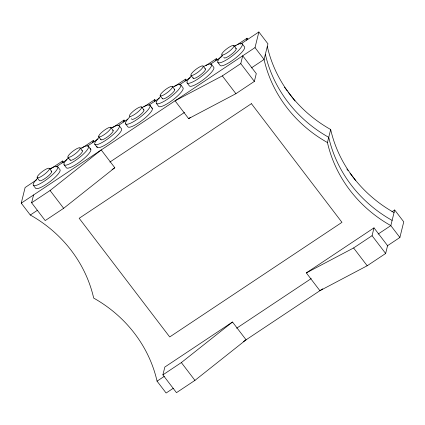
<?xml version="1.0" encoding="UTF-8"?>
<svg xmlns="http://www.w3.org/2000/svg" width="425" height="425" viewBox="0 0 425 425"><rect width="100%" height="100%" fill="white"/><g stroke="black" fill="none" stroke-linecap="round" stroke-linejoin="round"><path stroke-width="0.64" d="M173.299 388.248L166.117 393.029L157.059 381.161A130.948 122.655 13.9 0 0 93.681 298.09A130.948 122.655 13.9 0 0 30.302 215.018L21.25 203.155L25.117 187.521L36.725 179.796M31.62 202.783L50.076 190.506L101.224 149.94L114.803 167.742L63.654 208.303L45.199 220.586L31.62 202.783L33.554 194.969M62.029 162.961L62.512 161.006L63.718 162.589M68.303 158.376L68.542 157.399M92.788 142.492L93.272 140.537L94.079 141.594M123.547 122.023L124.031 120.068L124.833 121.125M154.307 101.559L154.79 99.604L155.996 101.187M185.066 81.09L185.55 79.135L186.756 80.718M215.82 60.626L216.309 58.671L217.515 60.254M221.972 56.53L222.339 55.064M162.903 374.861L164.836 367.041L232.507 322.017L246.086 339.814L194.937 380.38L176.481 392.658L162.903 374.861L181.358 362.578L232.507 322.017M240.778 63.607L242.712 55.792L256.291 73.594L254.357 81.409L235.902 93.691L188.626 118.618L175.042 100.821L222.323 75.889L240.778 63.607L254.357 81.409M246.58 40.157L247.063 38.202L247.871 39.259M21.25 203.155L255.016 47.605L258.883 31.971L267.941 43.839L264.068 59.473L251.361 67.931M387.17 245.937L399.882 237.479L390.825 225.617A130.948 122.655 13.9 0 1 327.447 142.545L330.671 129.513A130.948 122.655 13.9 0 1 267.293 46.442M306.329 272.892L353.605 247.966L372.061 235.684L373.995 227.869L387.579 245.666L385.645 253.486L367.189 265.763L319.908 290.695L306.329 272.892L373.995 227.869M399.882 237.479L403.75 221.845L394.697 209.982L390.825 225.617L378.117 234.074M50.485 169.007L62.512 161.006M81.791 148.176L93.272 140.537M112.545 127.713L124.031 120.068M143.852 106.882L154.79 99.604M174.611 86.413L185.55 79.135M205.918 65.583L216.309 58.671M234.488 46.569L236.13 45.48M237.224 44.752L247.063 38.202M56.015 166.961L67.118 159.572M87.322 146.131L98.069 138.98M117.964 125.742L127.909 119.122M148.835 105.198L159.412 98.159M179.308 84.926L190.357 77.568M210.253 64.329L221.308 56.977M240.566 44.157L258.883 31.971M30.302 215.018L37.49 210.242M109.884 162.068L184.492 112.423M112.051 169.57L114.803 167.742M188.626 118.618L190.273 117.523M391.935 211.82L394.697 209.982M157.059 381.161L164.247 376.38M236.64 328.212L311.249 278.566M243.482 341.546L322.66 288.867M255.016 47.605L264.068 59.473A130.948 122.655 13.9 0 0 327.447 142.545M284.49 87.252L287.305 90.945M288.113 92.002L294.95 100.969M346.858 169.007L348.07 170.59M350.078 173.225L355.714 180.609M242.298 43.94L244.561 46.904A15.332 3.496 -37.3 0 1 234.281 59.075A15.332 3.496 -37.3 0 1 220.123 65.418L217.86 62.454M233.925 45.597A7.666 1.748 -37.3 0 1 225.601 53.805A7.666 1.748 -37.3 0 1 223.922 51.282A7.666 1.748 -37.3 0 1 233.925 45.597L236.188 48.567M372.061 235.684L385.645 253.486M222.323 75.889L235.902 93.691M353.605 247.966L367.189 265.763M211.538 64.403L213.802 67.373A15.332 3.496 -37.3 0 1 203.522 79.544A15.332 3.496 -37.3 0 1 189.369 85.887L187.101 82.918M203.166 66.066A7.666 1.748 -37.3 0 1 194.841 74.269A7.666 1.748 -37.3 0 1 193.163 71.745A7.666 1.748 -37.3 0 1 203.166 66.066L205.429 69.031M190.947 75.321L193.21 78.29M180.779 84.873L183.042 87.837A15.332 3.496 -37.3 0 1 172.762 100.008A15.332 3.496 -37.3 0 1 158.61 106.351L156.347 103.387M172.407 86.535A7.666 1.748 -37.3 0 1 164.082 94.738A7.666 1.748 -37.3 0 1 162.403 92.214A7.666 1.748 -37.3 0 1 172.407 86.535L174.67 89.5M160.188 95.79L162.456 98.754M150.02 105.336L152.288 108.306M141.647 106.999A7.666 1.748 -37.3 0 1 133.328 115.207A7.666 1.748 -37.3 0 1 131.649 112.678A7.666 1.748 -37.3 0 1 141.647 106.999L143.916 109.969M125.588 123.85L127.851 126.82A15.332 3.496 -37.3 0 0 143.586 119.244A15.332 3.496 -37.3 0 0 151.369 107.865M119.266 125.805L121.529 128.77A15.332 3.496 -37.3 0 1 109.634 142.125A15.332 3.496 -37.3 0 1 97.006 146.216M110.893 127.468A7.666 1.748 -37.3 0 1 102.568 135.671A7.666 1.748 -37.3 0 1 100.89 133.147A7.666 1.748 -37.3 0 1 110.893 127.468L113.156 130.433M98.674 136.722L100.938 139.692M94.828 144.319L97.091 147.284M88.506 146.274L90.769 149.239M80.134 147.932A7.666 1.748 -37.3 0 1 71.809 156.14A7.666 1.748 -37.3 0 1 70.13 153.616A7.666 1.748 -37.3 0 1 80.134 147.932L82.397 150.902M67.915 157.192L70.178 160.156M64.069 164.783L66.332 167.753A15.332 3.496 -37.3 0 0 82.067 160.177A15.332 3.496 -37.3 0 0 89.85 148.798M57.747 166.738L60.01 169.708A15.332 3.496 -37.3 0 1 49.73 181.879A15.332 3.496 -37.3 0 1 35.572 188.217L33.309 185.252M49.374 168.401A7.666 1.748 -37.3 0 1 41.05 176.603A7.666 1.748 -37.3 0 1 39.371 174.08A7.666 1.748 -37.3 0 1 49.374 168.401L51.638 171.365M50.076 190.506L63.654 208.303M181.358 362.578L194.937 380.38M37.156 177.655L39.419 180.625A7.666 1.748 -37.3 0 0 47.287 176.837A7.666 1.748 -37.3 0 0 51.181 171.148M265.359 54.262A130.948 122.655 13.9 0 0 328.737 137.333A130.948 122.655 13.9 0 0 392.116 220.405M394.049 212.585A130.948 122.655 13.9 0 1 330.671 129.513M49.959 168.842A15.332 3.496 -37.3 0 1 56.132 170.781A15.332 3.496 -37.3 0 1 37.416 184.96A15.332 3.496 -37.3 0 1 37.74 178.102M81.935 150.678A7.666 1.748 -37.3 0 1 77.254 156.984A7.666 1.748 -37.3 0 1 70.136 159.625M80.718 148.378A15.332 3.496 -37.3 0 1 86.891 150.312A15.332 3.496 -37.3 0 1 68.175 164.496A15.332 3.496 -37.3 0 1 68.499 157.633M112.694 130.215A7.666 1.748 -37.3 0 1 108.014 136.521A7.666 1.748 -37.3 0 1 100.895 139.156M111.478 127.909A15.332 3.496 -37.3 0 1 117.651 129.843A15.332 3.496 -37.3 0 1 98.929 144.027A15.332 3.496 -37.3 0 1 99.259 137.163M143.453 109.746A7.666 1.748 -37.3 0 1 138.773 116.052A7.666 1.748 -37.3 0 1 131.654 118.687M142.232 107.44A15.332 3.496 -37.3 0 1 148.41 109.379A15.332 3.496 -37.3 0 1 129.689 123.558A15.332 3.496 -37.3 0 1 130.018 116.7M174.213 89.282A7.666 1.748 -37.3 0 1 169.532 95.588A7.666 1.748 -37.3 0 1 162.408 98.223M172.991 86.976A15.332 3.496 -37.3 0 1 179.169 88.91A15.332 3.496 -37.3 0 1 160.448 103.094A15.332 3.496 -37.3 0 1 160.772 96.231M235.732 48.349A7.666 1.748 -37.3 0 1 231.051 54.65A7.666 1.748 -37.3 0 1 223.927 57.29M234.51 46.043A15.332 3.496 -37.3 0 1 240.688 47.977A15.332 3.496 -37.3 0 1 221.967 62.162A15.332 3.496 -37.3 0 1 222.291 55.298M204.972 68.813A7.666 1.748 -37.3 0 1 200.292 75.119A7.666 1.748 -37.3 0 1 193.168 77.754M203.75 66.507A15.332 3.496 -37.3 0 1 209.929 68.446A15.332 3.496 -37.3 0 1 191.208 82.625A15.332 3.496 -37.3 0 1 191.532 75.767M251.419 103.673L79.172 218.291L169.713 336.961L341.96 222.344L251.419 103.673"/></g></svg>
